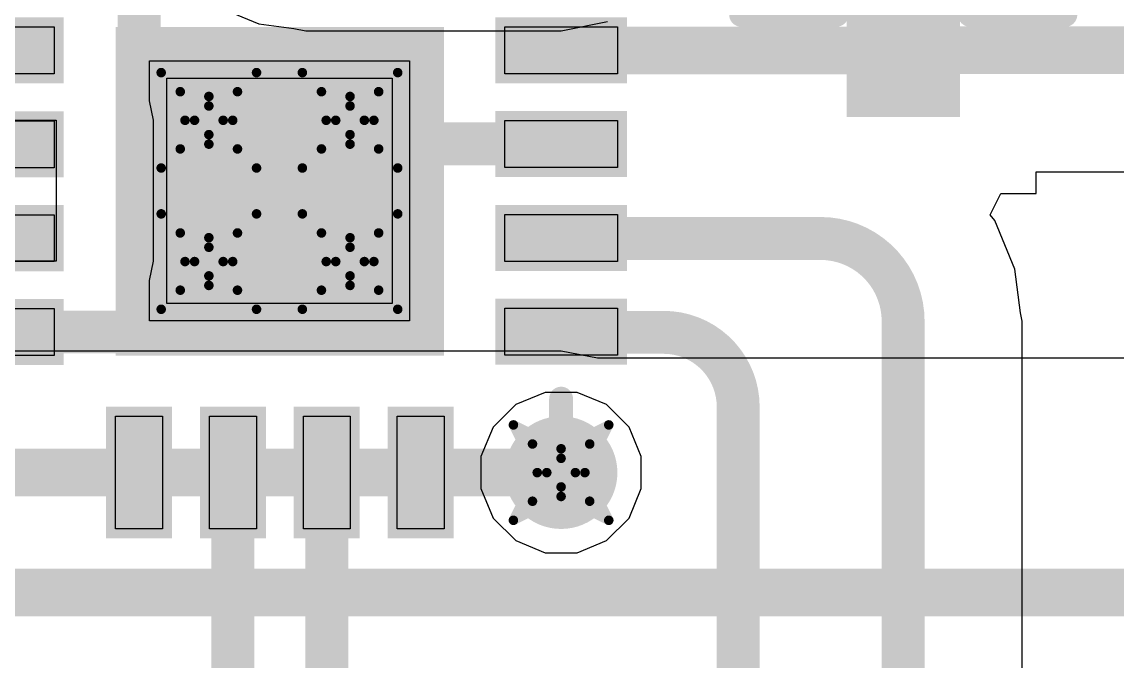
# Model space of a CAD drawing. Header units: inches. Extents: x -2 to 5376, y -4 to 5426.
# Drawn here: x 60.96 to 66.79, y 81.5 to 84.9 of the extents above; entities that cross this region are included whole.
import ezdxf

# ---------------------------------------------------------------- set-up
doc = ezdxf.new("R2010")
doc.units = ezdxf.units.IN
for name, color, linetype in [('Bottom Layer', 5, 'Continuous'), ('Drill Drawing', 1, 'Continuous'), ('Layer 1', 16, 'Continuous'), ('Layer 2', 76, 'Continuous'), ('Top Layer', 1, 'Continuous'), ('Top Overlay', 2, 'Continuous'), ('Top Paste', 8, 'Continuous'), ('Top Solder', 216, 'Continuous'), ('Via Holes', 16, 'Continuous')]:
    doc.layers.add(name, color=color, linetype=linetype)

# ---------------------------------------------------------------- blocks, each defined once
blk = doc.blocks.new('VQFN_16_3_3__25')
at = {"layer": 'Top Layer'}
for points in [[(-0.8729, 1.8), (-0.6229, 1.8), (-0.6229, 1.2), (-0.8729, 1.2)], [(-0.373, 1.8), (-0.123, 1.8), (-0.123, 1.2), (-0.373, 1.2)], [(0.1271, 1.8), (0.3771, 1.8), (0.3771, 1.2), (0.1271, 1.2)], [(0.627, 1.8), (0.877, 1.8), (0.877, 1.2), (0.627, 1.2)], [(-1.8, 0.6234), (-1.8, 0.8734), (-1.2, 0.8734), (-1.2, 0.6234)], [(1.8, 0.8734), (1.8, 0.6234), (1.2, 0.6234), (1.2, 0.8734)], [(-0.7501, 0.7499), (0.7499, 0.7499), (0.7499, -0.7501), (-0.7501, -0.7501)], [(-1.8, 0.1235), (-1.8, 0.3735), (-1.2, 0.3735), (-1.2, 0.1235)], [(1.8, 0.3751), (1.8, 0.1251), (1.2, 0.1251), (1.2, 0.3751)], [(-1.8, -0.3766), (-1.8, -0.1266), (-1.2, -0.1266), (-1.2, -0.3766)], [(1.8, -0.1251), (1.8, -0.3751), (1.2, -0.3751), (1.2, -0.1251)], [(-1.8, -0.8765), (-1.8, -0.6265), (-1.2, -0.6265), (-1.2, -0.8765)], [(1.8, -0.6249), (1.8, -0.8749), (1.2, -0.8749), (1.2, -0.6249)], [(-0.6229, -1.8), (-0.8729, -1.8), (-0.8729, -1.2), (-0.6229, -1.2)], [(-0.123, -1.8), (-0.373, -1.8), (-0.373, -1.2), (-0.123, -1.2)], [(0.3771, -1.8), (0.1271, -1.8), (0.1271, -1.2), (0.3771, -1.2)], [(0.877, -1.8), (0.627, -1.8), (0.627, -1.2), (0.877, -1.2)]]:
    blk.add_hatch(color=1, dxfattribs=at).paths.add_polyline_path(points)
at = {"layer": 'Top Solder'}
for points in [[(-0.9237, 1.8508), (-0.5721, 1.8508), (-0.5721, 1.1492), (-0.9237, 1.1492)], [(-0.4238, 1.8508), (-0.0722, 1.8508), (-0.0722, 1.1492), (-0.4238, 1.1492)], [(0.0763, 1.8508), (0.4279, 1.8508), (0.4279, 1.1492), (0.0763, 1.1492)], [(0.5762, 1.8508), (0.9278, 1.8508), (0.9278, 1.1492), (0.5762, 1.1492)], [(-1.8508, 0.5726), (-1.8508, 0.9242), (-1.1492, 0.9242), (-1.1492, 0.5726)], [(1.8508, 0.9242), (1.8508, 0.5726), (1.1492, 0.5726), (1.1492, 0.9242)], [(-0.8009, 0.8007), (0.8007, 0.8007), (0.8007, -0.8009), (-0.8009, -0.8009)], [(-1.8508, 0.0727), (-1.8508, 0.4243), (-1.1492, 0.4243), (-1.1492, 0.0727)], [(1.8508, 0.4259), (1.8508, 0.0743), (1.1492, 0.0743), (1.1492, 0.4259)], [(-1.8508, -0.4274), (-1.8508, -0.0758), (-1.1492, -0.0758), (-1.1492, -0.4274)], [(1.8508, -0.0743), (1.8508, -0.4259), (1.1492, -0.4259), (1.1492, -0.0743)], [(-1.8508, -0.9273), (-1.8508, -0.5757), (-1.1492, -0.5757), (-1.1492, -0.9273)], [(1.8508, -0.5741), (1.8508, -0.9257), (1.1492, -0.9257), (1.1492, -0.5741)], [(-0.5721, -1.8508), (-0.9237, -1.8508), (-0.9237, -1.1492), (-0.5721, -1.1492)], [(-0.0722, -1.8508), (-0.4238, -1.8508), (-0.4238, -1.1492), (-0.0722, -1.1492)], [(0.4279, -1.8508), (0.0763, -1.8508), (0.0763, -1.1492), (0.4279, -1.1492)], [(0.9278, -1.8508), (0.5762, -1.8508), (0.5762, -1.1492), (0.9278, -1.1492)]]:
    blk.add_hatch(color=216, dxfattribs=at).paths.add_polyline_path(points)
at = {"layer": 'Top Overlay'}
for points in [[(-1.4999, 1.1046, 0.127, 0.127, 0), (-1.4999, 1.4999, 0.127, 0.127, 0)], [(-1.4999, 1.4999, 0.127, 0.127, 0), (-1.1041, 1.4999, 0.127, 0.127, 0)], [(1.1082, 1.4999, 0.127, 0.127, 0), (1.5001, 1.4999, 0.127, 0.127, 0)], [(1.5001, 1.1046, 0.127, 0.127, 0), (1.5001, 1.4999, 0.127, 0.127, 0)], [(-2.0334, 0.85, 0.127, 0.127, 0), (-1.9318, 0.7484, 0.127, 0.127, 0)], [(-2.0334, 0.6468, 0.127, 0.127, 0), (-2.0334, 0.85, 0.127, 0.127, 0)], [(-2.0334, 0.6468, 0.127, 0.127, 0), (-1.9318, 0.7484, 0.127, 0.127, 0)], [(-1.4999, -1.5001, 0.127, 0.127, 0), (-1.4999, -1.1076, 0.127, 0.127, 0)], [(1.5001, -1.5001, 0.127, 0.127, 0), (1.5001, -1.1061, 0.127, 0.127, 0)], [(-1.4999, -1.5001, 0.127, 0.127, 0), (-1.1041, -1.5001, 0.127, 0.127, 0)], [(1.1082, -1.5001, 0.127, 0.127, 0), (1.5001, -1.5001, 0.127, 0.127, 0)]]:
    blk.add_lwpolyline(points, format="xyseb", dxfattribs=at)
for points in [[(-1.5316, 1.4999, 0.0635, 0.0635, 1), (-1.4681, 1.4999, 0.0635, 0.0635, 1)], [(-1.5316, 1.4999, 0.0635, 0.0635, 1), (-1.4681, 1.4999, 0.0635, 0.0635, 1)], [(-1.1358, 1.4999, 0.0635, 0.0635, 1), (-1.0723, 1.4999, 0.0635, 0.0635, 1)], [(1.0765, 1.4999, 0.0635, 0.0635, 1), (1.14, 1.4999, 0.0635, 0.0635, 1)], [(1.4684, 1.4999, 0.0635, 0.0635, 1), (1.5319, 1.4999, 0.0635, 0.0635, 1)], [(1.4684, 1.4999, 0.0635, 0.0635, 1), (1.5319, 1.4999, 0.0635, 0.0635, 1)], [(-1.5316, 1.1046, 0.0635, 0.0635, 1), (-1.4681, 1.1046, 0.0635, 0.0635, 1)], [(1.4684, 1.1046, 0.0635, 0.0635, 1), (1.5319, 1.1046, 0.0635, 0.0635, 1)], [(-2.0651, 0.85, 0.0635, 0.0635, 1), (-2.0016, 0.85, 0.0635, 0.0635, 1)], [(-2.0651, 0.85, 0.0635, 0.0635, 1), (-2.0016, 0.85, 0.0635, 0.0635, 1)], [(-1.9635, 0.7484, 0.0635, 0.0635, 1), (-1.9, 0.7484, 0.0635, 0.0635, 1)], [(-1.9635, 0.7484, 0.0635, 0.0635, 1), (-1.9, 0.7484, 0.0635, 0.0635, 1)], [(-2.0651, 0.6468, 0.0635, 0.0635, 1), (-2.0016, 0.6468, 0.0635, 0.0635, 1)], [(-2.0651, 0.6468, 0.0635, 0.0635, 1), (-2.0016, 0.6468, 0.0635, 0.0635, 1)], [(-1.5316, -1.1076, 0.0635, 0.0635, 1), (-1.4681, -1.1076, 0.0635, 0.0635, 1)], [(1.4684, -1.1061, 0.0635, 0.0635, 1), (1.5319, -1.1061, 0.0635, 0.0635, 1)], [(-1.5316, -1.5001, 0.0635, 0.0635, 1), (-1.4681, -1.5001, 0.0635, 0.0635, 1)], [(-1.5316, -1.5001, 0.0635, 0.0635, 1), (-1.4681, -1.5001, 0.0635, 0.0635, 1)], [(-1.1358, -1.5001, 0.0635, 0.0635, 1), (-1.0723, -1.5001, 0.0635, 0.0635, 1)], [(1.0765, -1.5001, 0.0635, 0.0635, 1), (1.14, -1.5001, 0.0635, 0.0635, 1)], [(1.4684, -1.5001, 0.0635, 0.0635, 1), (1.5319, -1.5001, 0.0635, 0.0635, 1)], [(1.4684, -1.5001, 0.0635, 0.0635, 1), (1.5319, -1.5001, 0.0635, 0.0635, 1)]]:
    blk.add_lwpolyline(points, format="xyseb", close=True, dxfattribs=at)
at = {"layer": 'Top Paste'}
for p, q in [((-0.8729, 1.8), (-0.8729, 1.8)), ((-0.8729, 1.8), (-0.6229, 1.8)), ((-0.8729, 1.2), (-0.8729, 1.8)), ((-0.6229, 1.8), (-0.6229, 1.2)), ((-0.3729, 1.8), (-0.3729, 1.8)), ((-0.3729, 1.8), (-0.1229, 1.8)), ((-0.3729, 1.2), (-0.3729, 1.8)), ((-0.1229, 1.8), (-0.1229, 1.2)), ((0.1271, 1.8), (0.1271, 1.8)), ((0.1271, 1.8), (0.3771, 1.8)), ((0.1271, 1.2), (0.1271, 1.8)), ((0.3771, 1.8), (0.3771, 1.2)), ((0.6271, 1.8), (0.6271, 1.8)), ((0.6271, 1.8), (0.8771, 1.8)), ((0.6271, 1.2), (0.6271, 1.8)), ((0.8771, 1.8), (0.8771, 1.2)), ((-0.6229, 1.2), (-0.8729, 1.2)), ((-0.1229, 1.2), (-0.3729, 1.2)), ((0.3771, 1.2), (0.1271, 1.2)), ((0.8771, 1.2), (0.6271, 1.2)), ((-1.7999, 0.6235), (-1.7999, 0.8735)), ((-1.7999, 0.8735), (-1.1999, 0.8735)), ((-1.1999, 0.8735), (-1.1999, 0.6235)), ((1.2, 0.6235), (1.2, 0.8735)), ((1.2, 0.8735), (1.8, 0.8735)), ((1.8, 0.8735), (1.8, 0.8735)), ((1.8, 0.8735), (1.8, 0.6235)), ((-1.7999, 0.6235), (-1.7999, 0.6235)), ((-1.1999, 0.6235), (-1.7999, 0.6235)), ((-0.6, 0.6), (-0.6, 0.6)), ((-0.6, 0.6), (0.6, 0.6)), ((-0.6, -0.6), (-0.6, 0.6)), ((0.6, 0.6), (0.6, -0.6)), ((1.8, 0.6235), (1.2, 0.6235)), ((-1.8, 0.1235), (-1.8, 0.3735)), ((-1.8, 0.3735), (-1.2, 0.3735)), ((-1.2, 0.3735), (-1.2, 0.1235)), ((1.2, 0.125), (1.2, 0.375)), ((1.2, 0.375), (1.8, 0.375)), ((1.8, 0.375), (1.8, 0.375)), ((1.8, 0.375), (1.8, 0.125)), ((-1.8, 0.1235), (-1.8, 0.1235)), ((-1.2, 0.1235), (-1.8, 0.1235)), ((1.8, 0.125), (1.2, 0.125)), ((-1.7999, -0.3765), (-1.7999, -0.1265)), ((-1.7999, -0.1265), (-1.1999, -0.1265)), ((-1.1999, -0.1265), (-1.1999, -0.3765)), ((1.2, -0.375), (1.2, -0.125)), ((1.2, -0.125), (1.8, -0.125)), ((1.8, -0.125), (1.8, -0.125)), ((1.8, -0.125), (1.8, -0.375)), ((-1.7999, -0.3765), (-1.7999, -0.3765)), ((-1.1999, -0.3765), (-1.7999, -0.3765)), ((1.8, -0.375), (1.2, -0.375)), ((-1.7999, -0.8765), (-1.7999, -0.6265)), ((-1.7999, -0.6265), (-1.1999, -0.6265)), ((-1.1999, -0.6265), (-1.1999, -0.8765)), ((0.6, -0.6), (-0.6, -0.6)), ((1.2, -0.875), (1.2, -0.625)), ((1.2, -0.625), (1.8, -0.625)), ((1.8, -0.625), (1.8, -0.625)), ((1.8, -0.625), (1.8, -0.875)), ((1.8, -0.875), (1.2, -0.875)), ((-1.7999, -0.8765), (-1.7999, -0.8765)), ((-1.1999, -0.8765), (-1.7999, -0.8765)), ((-0.8729, -1.8), (-0.8729, -1.2)), ((-0.8729, -1.2), (-0.6229, -1.2)), ((-0.6229, -1.2), (-0.6229, -1.8)), ((-0.3729, -1.8), (-0.3729, -1.2)), ((-0.3729, -1.2), (-0.1229, -1.2)), ((-0.1229, -1.2), (-0.1229, -1.8)), ((0.1271, -1.8), (0.1271, -1.2)), ((0.1271, -1.2), (0.3771, -1.2)), ((0.3771, -1.2), (0.3771, -1.8)), ((0.6271, -1.8), (0.6271, -1.2)), ((0.6271, -1.2), (0.8771, -1.2)), ((0.8771, -1.2), (0.8771, -1.8)), ((-0.6229, -1.8), (-0.8729, -1.8)), ((-0.6229, -1.8), (-0.6229, -1.8)), ((-0.1229, -1.8), (-0.3729, -1.8)), ((-0.1229, -1.8), (-0.1229, -1.8)), ((0.3771, -1.8), (0.1271, -1.8)), ((0.3771, -1.8), (0.3771, -1.8)), ((0.8771, -1.8), (0.6271, -1.8)), ((0.8771, -1.8), (0.8771, -1.8))]:
    blk.add_line(p, q, dxfattribs=at)
blk = doc.blocks.new('SOT_523_89')
at = {"layer": 'Top Layer'}
for points in [[(-0.2, 0.9), (0.2, 0.9), (0.2, 0.39), (-0.2, 0.39)], [(-0.7, -0.39), (-0.3, -0.39), (-0.3, -0.9), (-0.7, -0.9)], [(0.3, -0.39), (0.7, -0.39), (0.7, -0.9), (0.3, -0.9)]]:
    blk.add_hatch(color=1, dxfattribs=at).paths.add_polyline_path(points)
at = {"layer": 'Top Paste'}
for points in [[(-0.2, 0.9), (0.2, 0.9), (0.2, 0.39), (-0.2, 0.39)], [(-0.7, -0.39), (-0.3, -0.39), (-0.3, -0.9), (-0.7, -0.9)], [(0.3, -0.39), (0.7, -0.39), (0.7, -0.9), (0.3, -0.9)]]:
    blk.add_hatch(color=8, dxfattribs=at).paths.add_polyline_path(points)
at = {"layer": 'Top Solder'}
for points in [[(-0.3016, 1.0016), (0.3016, 1.0016), (0.3016, 0.2884), (-0.3016, 0.2884)], [(-0.8016, -0.2884), (-0.1984, -0.2884), (-0.1984, -1.0016), (-0.8016, -1.0016)], [(0.1984, -0.2884), (0.8016, -0.2884), (0.8016, -1.0016), (0.1984, -1.0016)]]:
    blk.add_hatch(color=216, dxfattribs=at).paths.add_polyline_path(points)
at = {"layer": 'Top Overlay'}
for points in [[(-0.3556, 0.4572, 0.127, 0.127, 0), (-0.8636, 0.4572, 0.127, 0.127, 0)], [(-0.8636, 0.4572, 0.127, 0.127, 0), (-0.8636, -0.2286, 0.127, 0.127, 0)], [(0.8636, 0.4572, 0.127, 0.127, 0), (0.3556, 0.4572, 0.127, 0.127, 0)], [(0.8636, 0.4572, 0.127, 0.127, 0), (0.8636, -0.2286, 0.127, 0.127, 0)], [(0.1016, -0.4318, 0.127, 0.127, 0), (-0.1016, -0.4318, 0.127, 0.127, 0)], [(-0.9652, -0.508, 0.127, 0.127, 0), (-0.9652, -0.762, 0.127, 0.127, 0)], [(-0.8382, -0.635, 0.127, 0.127, 0), (-0.9652, -0.508, 0.127, 0.127, 0)], [(-0.8382, -0.635, 0.127, 0.127, 0), (-0.9652, -0.762, 0.127, 0.127, 0)]]:
    blk.add_lwpolyline(points, format="xyseb", dxfattribs=at)
for points in [[(-0.8953, 0.4572, 0.0635, 0.0635, 1), (-0.8318, 0.4572, 0.0635, 0.0635, 1)], [(-0.8953, 0.4572, 0.0635, 0.0635, 1), (-0.8318, 0.4572, 0.0635, 0.0635, 1)], [(-0.3873, 0.4572, 0.0635, 0.0635, 1), (-0.3238, 0.4572, 0.0635, 0.0635, 1)], [(0.3238, 0.4572, 0.0635, 0.0635, 1), (0.3873, 0.4572, 0.0635, 0.0635, 1)], [(0.8318, 0.4572, 0.0635, 0.0635, 1), (0.8953, 0.4572, 0.0635, 0.0635, 1)], [(0.8318, 0.4572, 0.0635, 0.0635, 1), (0.8953, 0.4572, 0.0635, 0.0635, 1)], [(-0.8953, -0.2286, 0.0635, 0.0635, 1), (-0.8318, -0.2286, 0.0635, 0.0635, 1)], [(0.8318, -0.2286, 0.0635, 0.0635, 1), (0.8953, -0.2286, 0.0635, 0.0635, 1)], [(-0.1333, -0.4318, 0.0635, 0.0635, 1), (-0.0698, -0.4318, 0.0635, 0.0635, 1)], [(0.0698, -0.4318, 0.0635, 0.0635, 1), (0.1333, -0.4318, 0.0635, 0.0635, 1)], [(-0.997, -0.508, 0.0635, 0.0635, 1), (-0.9334, -0.508, 0.0635, 0.0635, 1)], [(-0.997, -0.508, 0.0635, 0.0635, 1), (-0.9334, -0.508, 0.0635, 0.0635, 1)], [(-0.87, -0.635, 0.0635, 0.0635, 1), (-0.8065, -0.635, 0.0635, 0.0635, 1)], [(-0.87, -0.635, 0.0635, 0.0635, 1), (-0.8065, -0.635, 0.0635, 0.0635, 1)], [(-0.997, -0.762, 0.0635, 0.0635, 1), (-0.9334, -0.762, 0.0635, 0.0635, 1)], [(-0.997, -0.762, 0.0635, 0.0635, 1), (-0.9334, -0.762, 0.0635, 0.0635, 1)]]:
    blk.add_lwpolyline(points, format="xyseb", close=True, dxfattribs=at)

msp = doc.modelspace()

# ---------------------------------------------------------------- hatches: boundary and pattern name
at = {"layer": 'Bottom Layer'}
h = msp.add_hatch(color=5, dxfattribs=at)
edge = h.paths.add_edge_path()
edge.add_arc((61.9537, 84.3761), 0.3, 0, 360)
h = msp.add_hatch(color=5, dxfattribs=at)
edge = h.paths.add_edge_path()
edge.add_arc((62.7058, 84.3761), 0.3, 0, 360)
h = msp.add_hatch(color=5, dxfattribs=at)
edge = h.paths.add_edge_path()
edge.add_arc((61.9537, 83.6239), 0.3, 0, 360)
h = msp.add_hatch(color=5, dxfattribs=at)
edge = h.paths.add_edge_path()
edge.add_arc((62.7058, 83.6239), 0.3, 0, 360)
h = msp.add_hatch(color=5, dxfattribs=at)
edge = h.paths.add_edge_path()
edge.add_arc((63.83, 82.5001), 0.3, 0, 360)
at = {"layer": 'Layer 1'}
h = msp.add_hatch(color=16, dxfattribs=at)
edge = h.paths.add_edge_path()
edge.add_arc((61.9537, 84.3761), 0.3, 0, 360)
h = msp.add_hatch(color=16, dxfattribs=at)
edge = h.paths.add_edge_path()
edge.add_arc((62.7058, 84.3761), 0.3, 0, 360)
h = msp.add_hatch(color=16, dxfattribs=at)
edge = h.paths.add_edge_path()
edge.add_arc((61.9537, 83.6239), 0.3, 0, 360)
h = msp.add_hatch(color=16, dxfattribs=at)
edge = h.paths.add_edge_path()
edge.add_arc((62.7058, 83.6239), 0.3, 0, 360)
h = msp.add_hatch(color=16, dxfattribs=at)
edge = h.paths.add_edge_path()
edge.add_arc((63.83, 82.5001), 0.3, 0, 360)
at = {"layer": 'Layer 2'}
h = msp.add_hatch(color=76, dxfattribs=at)
edge = h.paths.add_edge_path()
edge.add_arc((61.9537, 84.3761), 0.3, 0, 360)
h = msp.add_hatch(color=76, dxfattribs=at)
edge = h.paths.add_edge_path()
edge.add_arc((62.7058, 84.3761), 0.3, 0, 360)
h = msp.add_hatch(color=76, dxfattribs=at)
edge = h.paths.add_edge_path()
edge.add_arc((61.9537, 83.6239), 0.3, 0, 360)
h = msp.add_hatch(color=76, dxfattribs=at)
edge = h.paths.add_edge_path()
edge.add_arc((62.7058, 83.6239), 0.3, 0, 360)
h = msp.add_hatch(color=76, dxfattribs=at)
edge = h.paths.add_edge_path()
edge.add_arc((63.83, 82.5001), 0.3, 0, 360)
at = {"layer": 'Top Layer'}
msp.add_hatch(color=1, dxfattribs=at).paths.add_polyline_path([(61.457, 83.1237), (63.2068, 83.1237), (63.2068, 84.8735), (61.457, 84.8735)])
h = msp.add_hatch(color=1, dxfattribs=at)
edge = h.paths.add_edge_path()
edge.add_arc((61.9537, 84.3761), 0.3, 0, 360)
h = msp.add_hatch(color=1, dxfattribs=at)
edge = h.paths.add_edge_path()
edge.add_arc((62.7058, 84.3761), 0.3, 0, 360)
h = msp.add_hatch(color=1, dxfattribs=at)
edge = h.paths.add_edge_path()
edge.add_arc((61.9537, 83.6239), 0.3, 0, 360)
h = msp.add_hatch(color=1, dxfattribs=at)
edge = h.paths.add_edge_path()
edge.add_arc((62.7058, 83.6239), 0.3, 0, 360)
h = msp.add_hatch(color=1, dxfattribs=at)
edge = h.paths.add_edge_path()
edge.add_arc((63.83, 82.5001), 0.3, 0, 360)
at = {"layer": 'Via Holes'}
h = msp.add_hatch(color=7, dxfattribs=at)
edge = h.paths.add_edge_path()
edge.add_arc((61.9537, 84.3761), 0.15, 0, 360)
h = msp.add_hatch(color=7, dxfattribs=at)
edge = h.paths.add_edge_path()
edge.add_arc((62.7058, 84.3761), 0.15, 0, 360)
h = msp.add_hatch(color=7, dxfattribs=at)
edge = h.paths.add_edge_path()
edge.add_arc((61.9537, 83.6239), 0.15, 0, 360)
h = msp.add_hatch(color=7, dxfattribs=at)
edge = h.paths.add_edge_path()
edge.add_arc((62.7058, 83.6239), 0.15, 0, 360)
h = msp.add_hatch(color=7, dxfattribs=at)
edge = h.paths.add_edge_path()
edge.add_arc((63.83, 82.5001), 0.15, 0, 360)

# ---------------------------------------------------------------- linework, layer by layer
at = {"layer": 'Bottom Layer'}
for p, q in [((61.9868, 84.9861), (62.2196, 84.8897)), ((62.2196, 84.8897), (62.4072, 84.865)), ((63.83, 84.8526), (64.0778, 84.9019)), ((62.4072, 84.865), (62.4694, 84.8526)), ((62.4694, 84.8526), (63.83, 84.8526)), ((63.83, 83.1475), (53.2944, 83.1475)), ((64.0245, 83.1088), (63.83, 83.1475)), ((64.568, 83.1088), (64.0245, 83.1088)), ((69.3576, 83.1088), (64.568, 83.1088))]:
    msp.add_line(p, q, dxfattribs=at)
for points in [[(53.2944, 82.5, 0.254, 0.254, 0), (63.83, 82.5, 0.254, 0.254, 0)], [(57.1039, 81.861, 0.254, 0.254, 0), (69.5249, 81.861, 0.254, 0.254, 0)]]:
    msp.add_lwpolyline(points, format="xyseb", dxfattribs=at)
msp.add_lwpolyline([(63.7665, 82.5, 0.127, 0.127, 1), (63.8935, 82.5, 0.127, 0.127, 1)], format="xyseb", close=True, dxfattribs=at)
at = {"layer": 'Drill Drawing'}
for points in [[(61.6997, 84.6301, 0.0508, 0.0508, 0), (61.9537, 84.5031, 0.0508, 0.0508, 0)], [(61.6997, 84.6301, 0.0508, 0.0508, 0), (61.8267, 84.3761, 0.0508, 0.0508, 0)], [(61.9537, 84.5031, 0.0508, 0.0508, 0), (62.2077, 84.6301, 0.0508, 0.0508, 0)], [(62.0807, 84.3761, 0.0508, 0.0508, 0), (62.2077, 84.6301, 0.0508, 0.0508, 0)], [(62.4518, 84.6301, 0.0508, 0.0508, 0), (62.7058, 84.5031, 0.0508, 0.0508, 0)], [(62.4518, 84.6301, 0.0508, 0.0508, 0), (62.5788, 84.3761, 0.0508, 0.0508, 0)], [(62.7058, 84.5031, 0.0508, 0.0508, 0), (62.9598, 84.6301, 0.0508, 0.0508, 0)], [(62.8328, 84.3761, 0.0508, 0.0508, 0), (62.9598, 84.6301, 0.0508, 0.0508, 0)], [(61.8013, 84.5285, 0.0508, 0.0508, 0), (61.9537, 84.4523, 0.0508, 0.0508, 0)], [(61.8013, 84.5285, 0.0508, 0.0508, 0), (61.8775, 84.3761, 0.0508, 0.0508, 0)], [(61.9537, 84.4523, 0.0508, 0.0508, 0), (62.1061, 84.5285, 0.0508, 0.0508, 0)], [(62.0299, 84.3761, 0.0508, 0.0508, 0), (62.1061, 84.5285, 0.0508, 0.0508, 0)], [(62.5534, 84.5285, 0.0508, 0.0508, 0), (62.7058, 84.4523, 0.0508, 0.0508, 0)], [(62.5534, 84.5285, 0.0508, 0.0508, 0), (62.6296, 84.3761, 0.0508, 0.0508, 0)], [(62.7058, 84.4523, 0.0508, 0.0508, 0), (62.8582, 84.5285, 0.0508, 0.0508, 0)], [(62.782, 84.3761, 0.0508, 0.0508, 0), (62.8582, 84.5285, 0.0508, 0.0508, 0)], [(61.6997, 84.1221, 0.0508, 0.0508, 0), (61.8267, 84.3761, 0.0508, 0.0508, 0)], [(61.8013, 84.2237, 0.0508, 0.0508, 0), (61.8775, 84.3761, 0.0508, 0.0508, 0)], [(62.0299, 84.3761, 0.0508, 0.0508, 0), (62.1061, 84.2237, 0.0508, 0.0508, 0)], [(62.0807, 84.3761, 0.0508, 0.0508, 0), (62.2077, 84.1221, 0.0508, 0.0508, 0)], [(62.4518, 84.1221, 0.0508, 0.0508, 0), (62.5788, 84.3761, 0.0508, 0.0508, 0)], [(62.5534, 84.2237, 0.0508, 0.0508, 0), (62.6296, 84.3761, 0.0508, 0.0508, 0)], [(62.782, 84.3761, 0.0508, 0.0508, 0), (62.8582, 84.2237, 0.0508, 0.0508, 0)], [(62.8328, 84.3761, 0.0508, 0.0508, 0), (62.9598, 84.1221, 0.0508, 0.0508, 0)], [(61.8013, 84.2237, 0.0508, 0.0508, 0), (61.9537, 84.2999, 0.0508, 0.0508, 0)], [(61.9537, 84.2999, 0.0508, 0.0508, 0), (62.1061, 84.2237, 0.0508, 0.0508, 0)], [(62.5534, 84.2237, 0.0508, 0.0508, 0), (62.7058, 84.2999, 0.0508, 0.0508, 0)], [(62.7058, 84.2999, 0.0508, 0.0508, 0), (62.8582, 84.2237, 0.0508, 0.0508, 0)], [(61.6997, 84.1221, 0.0508, 0.0508, 0), (61.9537, 84.2491, 0.0508, 0.0508, 0)], [(61.9537, 84.2491, 0.0508, 0.0508, 0), (62.2077, 84.1221, 0.0508, 0.0508, 0)], [(62.4518, 84.1221, 0.0508, 0.0508, 0), (62.7058, 84.2491, 0.0508, 0.0508, 0)], [(62.7058, 84.2491, 0.0508, 0.0508, 0), (62.9598, 84.1221, 0.0508, 0.0508, 0)], [(61.6997, 83.8779, 0.0508, 0.0508, 0), (61.9537, 83.7509, 0.0508, 0.0508, 0)], [(61.6997, 83.8779, 0.0508, 0.0508, 0), (61.8267, 83.6239, 0.0508, 0.0508, 0)], [(61.9537, 83.7509, 0.0508, 0.0508, 0), (62.2077, 83.8779, 0.0508, 0.0508, 0)], [(62.0807, 83.6239, 0.0508, 0.0508, 0), (62.2077, 83.8779, 0.0508, 0.0508, 0)], [(62.4518, 83.8779, 0.0508, 0.0508, 0), (62.7058, 83.7509, 0.0508, 0.0508, 0)], [(62.4518, 83.8779, 0.0508, 0.0508, 0), (62.5788, 83.6239, 0.0508, 0.0508, 0)], [(62.7058, 83.7509, 0.0508, 0.0508, 0), (62.9598, 83.8779, 0.0508, 0.0508, 0)], [(62.8328, 83.6239, 0.0508, 0.0508, 0), (62.9598, 83.8779, 0.0508, 0.0508, 0)], [(61.8013, 83.7763, 0.0508, 0.0508, 0), (61.9537, 83.7001, 0.0508, 0.0508, 0)], [(61.8013, 83.7763, 0.0508, 0.0508, 0), (61.8775, 83.6239, 0.0508, 0.0508, 0)], [(61.9537, 83.7001, 0.0508, 0.0508, 0), (62.1061, 83.7763, 0.0508, 0.0508, 0)], [(62.0299, 83.6239, 0.0508, 0.0508, 0), (62.1061, 83.7763, 0.0508, 0.0508, 0)], [(62.5534, 83.7763, 0.0508, 0.0508, 0), (62.7058, 83.7001, 0.0508, 0.0508, 0)], [(62.5534, 83.7763, 0.0508, 0.0508, 0), (62.6296, 83.6239, 0.0508, 0.0508, 0)], [(62.7058, 83.7001, 0.0508, 0.0508, 0), (62.8582, 83.7763, 0.0508, 0.0508, 0)], [(62.782, 83.6239, 0.0508, 0.0508, 0), (62.8582, 83.7763, 0.0508, 0.0508, 0)], [(61.6997, 83.3699, 0.0508, 0.0508, 0), (61.8267, 83.6239, 0.0508, 0.0508, 0)], [(61.8013, 83.4715, 0.0508, 0.0508, 0), (61.8775, 83.6239, 0.0508, 0.0508, 0)], [(62.0299, 83.6239, 0.0508, 0.0508, 0), (62.1061, 83.4715, 0.0508, 0.0508, 0)], [(62.0807, 83.6239, 0.0508, 0.0508, 0), (62.2077, 83.3699, 0.0508, 0.0508, 0)], [(62.4518, 83.3699, 0.0508, 0.0508, 0), (62.5788, 83.6239, 0.0508, 0.0508, 0)], [(62.5534, 83.4715, 0.0508, 0.0508, 0), (62.6296, 83.6239, 0.0508, 0.0508, 0)], [(62.782, 83.6239, 0.0508, 0.0508, 0), (62.8582, 83.4715, 0.0508, 0.0508, 0)], [(62.8328, 83.6239, 0.0508, 0.0508, 0), (62.9598, 83.3699, 0.0508, 0.0508, 0)], [(61.8013, 83.4715, 0.0508, 0.0508, 0), (61.9537, 83.5477, 0.0508, 0.0508, 0)], [(61.9537, 83.5477, 0.0508, 0.0508, 0), (62.1061, 83.4715, 0.0508, 0.0508, 0)], [(62.5534, 83.4715, 0.0508, 0.0508, 0), (62.7058, 83.5477, 0.0508, 0.0508, 0)], [(62.7058, 83.5477, 0.0508, 0.0508, 0), (62.8582, 83.4715, 0.0508, 0.0508, 0)], [(61.6997, 83.3699, 0.0508, 0.0508, 0), (61.9537, 83.4969, 0.0508, 0.0508, 0)], [(61.9537, 83.4969, 0.0508, 0.0508, 0), (62.2077, 83.3699, 0.0508, 0.0508, 0)], [(62.4518, 83.3699, 0.0508, 0.0508, 0), (62.7058, 83.4969, 0.0508, 0.0508, 0)], [(62.7058, 83.4969, 0.0508, 0.0508, 0), (62.9598, 83.3699, 0.0508, 0.0508, 0)], [(63.576, 82.7541, 0.0508, 0.0508, 0), (63.83, 82.6271, 0.0508, 0.0508, 0)], [(63.576, 82.7541, 0.0508, 0.0508, 0), (63.703, 82.5001, 0.0508, 0.0508, 0)], [(63.83, 82.6271, 0.0508, 0.0508, 0), (64.084, 82.7541, 0.0508, 0.0508, 0)], [(63.957, 82.5001, 0.0508, 0.0508, 0), (64.084, 82.7541, 0.0508, 0.0508, 0)], [(63.6776, 82.6525, 0.0508, 0.0508, 0), (63.83, 82.5763, 0.0508, 0.0508, 0)], [(63.6776, 82.6525, 0.0508, 0.0508, 0), (63.7538, 82.5001, 0.0508, 0.0508, 0)], [(63.83, 82.5763, 0.0508, 0.0508, 0), (63.9824, 82.6525, 0.0508, 0.0508, 0)], [(63.9062, 82.5001, 0.0508, 0.0508, 0), (63.9824, 82.6525, 0.0508, 0.0508, 0)], [(63.576, 82.2461, 0.0508, 0.0508, 0), (63.703, 82.5001, 0.0508, 0.0508, 0)], [(63.6776, 82.3477, 0.0508, 0.0508, 0), (63.7538, 82.5001, 0.0508, 0.0508, 0)], [(63.9062, 82.5001, 0.0508, 0.0508, 0), (63.9824, 82.3477, 0.0508, 0.0508, 0)], [(63.957, 82.5001, 0.0508, 0.0508, 0), (64.084, 82.2461, 0.0508, 0.0508, 0)], [(63.6776, 82.3477, 0.0508, 0.0508, 0), (63.83, 82.4239, 0.0508, 0.0508, 0)], [(63.83, 82.4239, 0.0508, 0.0508, 0), (63.9824, 82.3477, 0.0508, 0.0508, 0)], [(63.576, 82.2461, 0.0508, 0.0508, 0), (63.83, 82.3731, 0.0508, 0.0508, 0)], [(63.83, 82.3731, 0.0508, 0.0508, 0), (64.084, 82.2461, 0.0508, 0.0508, 0)]]:
    msp.add_lwpolyline(points, format="xyseb", dxfattribs=at)
for points in [[(61.687, 84.6301, 0.0254, 0.0254, 1), (61.7124, 84.6301, 0.0254, 0.0254, 1)], [(61.687, 84.6301, 0.0254, 0.0254, 1), (61.7124, 84.6301, 0.0254, 0.0254, 1)], [(62.195, 84.6301, 0.0254, 0.0254, 1), (62.2204, 84.6301, 0.0254, 0.0254, 1)], [(62.195, 84.6301, 0.0254, 0.0254, 1), (62.2204, 84.6301, 0.0254, 0.0254, 1)], [(62.4391, 84.6301, 0.0254, 0.0254, 1), (62.4645, 84.6301, 0.0254, 0.0254, 1)], [(62.4391, 84.6301, 0.0254, 0.0254, 1), (62.4645, 84.6301, 0.0254, 0.0254, 1)], [(62.9471, 84.6301, 0.0254, 0.0254, 1), (62.9725, 84.6301, 0.0254, 0.0254, 1)], [(62.9471, 84.6301, 0.0254, 0.0254, 1), (62.9725, 84.6301, 0.0254, 0.0254, 1)], [(61.7886, 84.5285, 0.0254, 0.0254, 1), (61.814, 84.5285, 0.0254, 0.0254, 1)], [(61.7886, 84.5285, 0.0254, 0.0254, 1), (61.814, 84.5285, 0.0254, 0.0254, 1)], [(62.0934, 84.5285, 0.0254, 0.0254, 1), (62.1188, 84.5285, 0.0254, 0.0254, 1)], [(62.0934, 84.5285, 0.0254, 0.0254, 1), (62.1188, 84.5285, 0.0254, 0.0254, 1)], [(62.5407, 84.5285, 0.0254, 0.0254, 1), (62.5661, 84.5285, 0.0254, 0.0254, 1)], [(62.5407, 84.5285, 0.0254, 0.0254, 1), (62.5661, 84.5285, 0.0254, 0.0254, 1)], [(62.8455, 84.5285, 0.0254, 0.0254, 1), (62.8709, 84.5285, 0.0254, 0.0254, 1)], [(62.8455, 84.5285, 0.0254, 0.0254, 1), (62.8709, 84.5285, 0.0254, 0.0254, 1)], [(61.941, 84.5031, 0.0254, 0.0254, 1), (61.9664, 84.5031, 0.0254, 0.0254, 1)], [(61.941, 84.5031, 0.0254, 0.0254, 1), (61.9664, 84.5031, 0.0254, 0.0254, 1)], [(62.6931, 84.5031, 0.0254, 0.0254, 1), (62.7185, 84.5031, 0.0254, 0.0254, 1)], [(62.6931, 84.5031, 0.0254, 0.0254, 1), (62.7185, 84.5031, 0.0254, 0.0254, 1)], [(61.941, 84.4523, 0.0254, 0.0254, 1), (61.9664, 84.4523, 0.0254, 0.0254, 1)], [(61.941, 84.4523, 0.0254, 0.0254, 1), (61.9664, 84.4523, 0.0254, 0.0254, 1)], [(62.6931, 84.4523, 0.0254, 0.0254, 1), (62.7185, 84.4523, 0.0254, 0.0254, 1)], [(62.6931, 84.4523, 0.0254, 0.0254, 1), (62.7185, 84.4523, 0.0254, 0.0254, 1)], [(61.814, 84.3761, 0.0254, 0.0254, 1), (61.8394, 84.3761, 0.0254, 0.0254, 1)], [(61.814, 84.3761, 0.0254, 0.0254, 1), (61.8394, 84.3761, 0.0254, 0.0254, 1)], [(61.8648, 84.3761, 0.0254, 0.0254, 1), (61.8902, 84.3761, 0.0254, 0.0254, 1)], [(61.8648, 84.3761, 0.0254, 0.0254, 1), (61.8902, 84.3761, 0.0254, 0.0254, 1)], [(62.0172, 84.3761, 0.0254, 0.0254, 1), (62.0426, 84.3761, 0.0254, 0.0254, 1)], [(62.0172, 84.3761, 0.0254, 0.0254, 1), (62.0426, 84.3761, 0.0254, 0.0254, 1)], [(62.068, 84.3761, 0.0254, 0.0254, 1), (62.0934, 84.3761, 0.0254, 0.0254, 1)], [(62.068, 84.3761, 0.0254, 0.0254, 1), (62.0934, 84.3761, 0.0254, 0.0254, 1)], [(62.5661, 84.3761, 0.0254, 0.0254, 1), (62.5915, 84.3761, 0.0254, 0.0254, 1)], [(62.5661, 84.3761, 0.0254, 0.0254, 1), (62.5915, 84.3761, 0.0254, 0.0254, 1)], [(62.6169, 84.3761, 0.0254, 0.0254, 1), (62.6423, 84.3761, 0.0254, 0.0254, 1)], [(62.6169, 84.3761, 0.0254, 0.0254, 1), (62.6423, 84.3761, 0.0254, 0.0254, 1)], [(62.7693, 84.3761, 0.0254, 0.0254, 1), (62.7947, 84.3761, 0.0254, 0.0254, 1)], [(62.7693, 84.3761, 0.0254, 0.0254, 1), (62.7947, 84.3761, 0.0254, 0.0254, 1)], [(62.8201, 84.3761, 0.0254, 0.0254, 1), (62.8455, 84.3761, 0.0254, 0.0254, 1)], [(62.8201, 84.3761, 0.0254, 0.0254, 1), (62.8455, 84.3761, 0.0254, 0.0254, 1)], [(61.941, 84.2999, 0.0254, 0.0254, 1), (61.9664, 84.2999, 0.0254, 0.0254, 1)], [(61.941, 84.2999, 0.0254, 0.0254, 1), (61.9664, 84.2999, 0.0254, 0.0254, 1)], [(62.6931, 84.2999, 0.0254, 0.0254, 1), (62.7185, 84.2999, 0.0254, 0.0254, 1)], [(62.6931, 84.2999, 0.0254, 0.0254, 1), (62.7185, 84.2999, 0.0254, 0.0254, 1)], [(61.7886, 84.2237, 0.0254, 0.0254, 1), (61.814, 84.2237, 0.0254, 0.0254, 1)], [(61.7886, 84.2237, 0.0254, 0.0254, 1), (61.814, 84.2237, 0.0254, 0.0254, 1)], [(61.941, 84.2491, 0.0254, 0.0254, 1), (61.9664, 84.2491, 0.0254, 0.0254, 1)], [(61.941, 84.2491, 0.0254, 0.0254, 1), (61.9664, 84.2491, 0.0254, 0.0254, 1)], [(62.0934, 84.2237, 0.0254, 0.0254, 1), (62.1188, 84.2237, 0.0254, 0.0254, 1)], [(62.0934, 84.2237, 0.0254, 0.0254, 1), (62.1188, 84.2237, 0.0254, 0.0254, 1)], [(62.5407, 84.2237, 0.0254, 0.0254, 1), (62.5661, 84.2237, 0.0254, 0.0254, 1)], [(62.5407, 84.2237, 0.0254, 0.0254, 1), (62.5661, 84.2237, 0.0254, 0.0254, 1)], [(62.6931, 84.2491, 0.0254, 0.0254, 1), (62.7185, 84.2491, 0.0254, 0.0254, 1)], [(62.6931, 84.2491, 0.0254, 0.0254, 1), (62.7185, 84.2491, 0.0254, 0.0254, 1)], [(62.8455, 84.2237, 0.0254, 0.0254, 1), (62.8709, 84.2237, 0.0254, 0.0254, 1)], [(62.8455, 84.2237, 0.0254, 0.0254, 1), (62.8709, 84.2237, 0.0254, 0.0254, 1)], [(61.687, 84.1221, 0.0254, 0.0254, 1), (61.7124, 84.1221, 0.0254, 0.0254, 1)], [(61.687, 84.1221, 0.0254, 0.0254, 1), (61.7124, 84.1221, 0.0254, 0.0254, 1)], [(62.195, 84.1221, 0.0254, 0.0254, 1), (62.2204, 84.1221, 0.0254, 0.0254, 1)], [(62.195, 84.1221, 0.0254, 0.0254, 1), (62.2204, 84.1221, 0.0254, 0.0254, 1)], [(62.4391, 84.1221, 0.0254, 0.0254, 1), (62.4645, 84.1221, 0.0254, 0.0254, 1)], [(62.4391, 84.1221, 0.0254, 0.0254, 1), (62.4645, 84.1221, 0.0254, 0.0254, 1)], [(62.9471, 84.1221, 0.0254, 0.0254, 1), (62.9725, 84.1221, 0.0254, 0.0254, 1)], [(62.9471, 84.1221, 0.0254, 0.0254, 1), (62.9725, 84.1221, 0.0254, 0.0254, 1)], [(61.687, 83.8779, 0.0254, 0.0254, 1), (61.7124, 83.8779, 0.0254, 0.0254, 1)], [(61.687, 83.8779, 0.0254, 0.0254, 1), (61.7124, 83.8779, 0.0254, 0.0254, 1)], [(62.195, 83.8779, 0.0254, 0.0254, 1), (62.2204, 83.8779, 0.0254, 0.0254, 1)], [(62.195, 83.8779, 0.0254, 0.0254, 1), (62.2204, 83.8779, 0.0254, 0.0254, 1)], [(62.4391, 83.8779, 0.0254, 0.0254, 1), (62.4645, 83.8779, 0.0254, 0.0254, 1)], [(62.4391, 83.8779, 0.0254, 0.0254, 1), (62.4645, 83.8779, 0.0254, 0.0254, 1)], [(62.9471, 83.8779, 0.0254, 0.0254, 1), (62.9725, 83.8779, 0.0254, 0.0254, 1)], [(62.9471, 83.8779, 0.0254, 0.0254, 1), (62.9725, 83.8779, 0.0254, 0.0254, 1)], [(61.7886, 83.7763, 0.0254, 0.0254, 1), (61.814, 83.7763, 0.0254, 0.0254, 1)], [(61.7886, 83.7763, 0.0254, 0.0254, 1), (61.814, 83.7763, 0.0254, 0.0254, 1)], [(62.0934, 83.7763, 0.0254, 0.0254, 1), (62.1188, 83.7763, 0.0254, 0.0254, 1)], [(62.0934, 83.7763, 0.0254, 0.0254, 1), (62.1188, 83.7763, 0.0254, 0.0254, 1)], [(62.5407, 83.7763, 0.0254, 0.0254, 1), (62.5661, 83.7763, 0.0254, 0.0254, 1)], [(62.5407, 83.7763, 0.0254, 0.0254, 1), (62.5661, 83.7763, 0.0254, 0.0254, 1)], [(62.8455, 83.7763, 0.0254, 0.0254, 1), (62.8709, 83.7763, 0.0254, 0.0254, 1)], [(62.8455, 83.7763, 0.0254, 0.0254, 1), (62.8709, 83.7763, 0.0254, 0.0254, 1)], [(61.941, 83.7509, 0.0254, 0.0254, 1), (61.9664, 83.7509, 0.0254, 0.0254, 1)], [(61.941, 83.7509, 0.0254, 0.0254, 1), (61.9664, 83.7509, 0.0254, 0.0254, 1)], [(61.941, 83.7001, 0.0254, 0.0254, 1), (61.9664, 83.7001, 0.0254, 0.0254, 1)], [(61.941, 83.7001, 0.0254, 0.0254, 1), (61.9664, 83.7001, 0.0254, 0.0254, 1)], [(62.6931, 83.7509, 0.0254, 0.0254, 1), (62.7185, 83.7509, 0.0254, 0.0254, 1)], [(62.6931, 83.7509, 0.0254, 0.0254, 1), (62.7185, 83.7509, 0.0254, 0.0254, 1)], [(62.6931, 83.7001, 0.0254, 0.0254, 1), (62.7185, 83.7001, 0.0254, 0.0254, 1)], [(62.6931, 83.7001, 0.0254, 0.0254, 1), (62.7185, 83.7001, 0.0254, 0.0254, 1)], [(61.814, 83.6239, 0.0254, 0.0254, 1), (61.8394, 83.6239, 0.0254, 0.0254, 1)], [(61.814, 83.6239, 0.0254, 0.0254, 1), (61.8394, 83.6239, 0.0254, 0.0254, 1)], [(61.8648, 83.6239, 0.0254, 0.0254, 1), (61.8902, 83.6239, 0.0254, 0.0254, 1)], [(61.8648, 83.6239, 0.0254, 0.0254, 1), (61.8902, 83.6239, 0.0254, 0.0254, 1)], [(62.0172, 83.6239, 0.0254, 0.0254, 1), (62.0426, 83.6239, 0.0254, 0.0254, 1)], [(62.0172, 83.6239, 0.0254, 0.0254, 1), (62.0426, 83.6239, 0.0254, 0.0254, 1)], [(62.068, 83.6239, 0.0254, 0.0254, 1), (62.0934, 83.6239, 0.0254, 0.0254, 1)], [(62.068, 83.6239, 0.0254, 0.0254, 1), (62.0934, 83.6239, 0.0254, 0.0254, 1)], [(62.5661, 83.6239, 0.0254, 0.0254, 1), (62.5915, 83.6239, 0.0254, 0.0254, 1)], [(62.5661, 83.6239, 0.0254, 0.0254, 1), (62.5915, 83.6239, 0.0254, 0.0254, 1)], [(62.6169, 83.6239, 0.0254, 0.0254, 1), (62.6423, 83.6239, 0.0254, 0.0254, 1)], [(62.6169, 83.6239, 0.0254, 0.0254, 1), (62.6423, 83.6239, 0.0254, 0.0254, 1)], [(62.7693, 83.6239, 0.0254, 0.0254, 1), (62.7947, 83.6239, 0.0254, 0.0254, 1)], [(62.7693, 83.6239, 0.0254, 0.0254, 1), (62.7947, 83.6239, 0.0254, 0.0254, 1)], [(62.8201, 83.6239, 0.0254, 0.0254, 1), (62.8455, 83.6239, 0.0254, 0.0254, 1)], [(62.8201, 83.6239, 0.0254, 0.0254, 1), (62.8455, 83.6239, 0.0254, 0.0254, 1)], [(61.941, 83.5477, 0.0254, 0.0254, 1), (61.9664, 83.5477, 0.0254, 0.0254, 1)], [(61.941, 83.5477, 0.0254, 0.0254, 1), (61.9664, 83.5477, 0.0254, 0.0254, 1)], [(62.6931, 83.5477, 0.0254, 0.0254, 1), (62.7185, 83.5477, 0.0254, 0.0254, 1)], [(62.6931, 83.5477, 0.0254, 0.0254, 1), (62.7185, 83.5477, 0.0254, 0.0254, 1)], [(61.7886, 83.4715, 0.0254, 0.0254, 1), (61.814, 83.4715, 0.0254, 0.0254, 1)], [(61.7886, 83.4715, 0.0254, 0.0254, 1), (61.814, 83.4715, 0.0254, 0.0254, 1)], [(61.941, 83.4969, 0.0254, 0.0254, 1), (61.9664, 83.4969, 0.0254, 0.0254, 1)], [(61.941, 83.4969, 0.0254, 0.0254, 1), (61.9664, 83.4969, 0.0254, 0.0254, 1)], [(62.0934, 83.4715, 0.0254, 0.0254, 1), (62.1188, 83.4715, 0.0254, 0.0254, 1)], [(62.0934, 83.4715, 0.0254, 0.0254, 1), (62.1188, 83.4715, 0.0254, 0.0254, 1)], [(62.5407, 83.4715, 0.0254, 0.0254, 1), (62.5661, 83.4715, 0.0254, 0.0254, 1)], [(62.5407, 83.4715, 0.0254, 0.0254, 1), (62.5661, 83.4715, 0.0254, 0.0254, 1)], [(62.6931, 83.4969, 0.0254, 0.0254, 1), (62.7185, 83.4969, 0.0254, 0.0254, 1)], [(62.6931, 83.4969, 0.0254, 0.0254, 1), (62.7185, 83.4969, 0.0254, 0.0254, 1)], [(62.8455, 83.4715, 0.0254, 0.0254, 1), (62.8709, 83.4715, 0.0254, 0.0254, 1)], [(62.8455, 83.4715, 0.0254, 0.0254, 1), (62.8709, 83.4715, 0.0254, 0.0254, 1)], [(61.687, 83.3699, 0.0254, 0.0254, 1), (61.7124, 83.3699, 0.0254, 0.0254, 1)], [(61.687, 83.3699, 0.0254, 0.0254, 1), (61.7124, 83.3699, 0.0254, 0.0254, 1)], [(62.195, 83.3699, 0.0254, 0.0254, 1), (62.2204, 83.3699, 0.0254, 0.0254, 1)], [(62.195, 83.3699, 0.0254, 0.0254, 1), (62.2204, 83.3699, 0.0254, 0.0254, 1)], [(62.4391, 83.3699, 0.0254, 0.0254, 1), (62.4645, 83.3699, 0.0254, 0.0254, 1)], [(62.4391, 83.3699, 0.0254, 0.0254, 1), (62.4645, 83.3699, 0.0254, 0.0254, 1)], [(62.9471, 83.3699, 0.0254, 0.0254, 1), (62.9725, 83.3699, 0.0254, 0.0254, 1)], [(62.9471, 83.3699, 0.0254, 0.0254, 1), (62.9725, 83.3699, 0.0254, 0.0254, 1)], [(63.5633, 82.7541, 0.0254, 0.0254, 1), (63.5887, 82.7541, 0.0254, 0.0254, 1)], [(63.5633, 82.7541, 0.0254, 0.0254, 1), (63.5887, 82.7541, 0.0254, 0.0254, 1)], [(64.0713, 82.7541, 0.0254, 0.0254, 1), (64.0967, 82.7541, 0.0254, 0.0254, 1)], [(64.0713, 82.7541, 0.0254, 0.0254, 1), (64.0967, 82.7541, 0.0254, 0.0254, 1)], [(63.6649, 82.6525, 0.0254, 0.0254, 1), (63.6903, 82.6525, 0.0254, 0.0254, 1)], [(63.6649, 82.6525, 0.0254, 0.0254, 1), (63.6903, 82.6525, 0.0254, 0.0254, 1)], [(63.9697, 82.6525, 0.0254, 0.0254, 1), (63.9951, 82.6525, 0.0254, 0.0254, 1)], [(63.9697, 82.6525, 0.0254, 0.0254, 1), (63.9951, 82.6525, 0.0254, 0.0254, 1)], [(63.8173, 82.6271, 0.0254, 0.0254, 1), (63.8427, 82.6271, 0.0254, 0.0254, 1)], [(63.8173, 82.6271, 0.0254, 0.0254, 1), (63.8427, 82.6271, 0.0254, 0.0254, 1)], [(63.8173, 82.5763, 0.0254, 0.0254, 1), (63.8427, 82.5763, 0.0254, 0.0254, 1)], [(63.8173, 82.5763, 0.0254, 0.0254, 1), (63.8427, 82.5763, 0.0254, 0.0254, 1)], [(63.6903, 82.5001, 0.0254, 0.0254, 1), (63.7157, 82.5001, 0.0254, 0.0254, 1)], [(63.6903, 82.5001, 0.0254, 0.0254, 1), (63.7157, 82.5001, 0.0254, 0.0254, 1)], [(63.7411, 82.5001, 0.0254, 0.0254, 1), (63.7665, 82.5001, 0.0254, 0.0254, 1)], [(63.7411, 82.5001, 0.0254, 0.0254, 1), (63.7665, 82.5001, 0.0254, 0.0254, 1)], [(63.8935, 82.5001, 0.0254, 0.0254, 1), (63.9189, 82.5001, 0.0254, 0.0254, 1)], [(63.8935, 82.5001, 0.0254, 0.0254, 1), (63.9189, 82.5001, 0.0254, 0.0254, 1)], [(63.9443, 82.5001, 0.0254, 0.0254, 1), (63.9697, 82.5001, 0.0254, 0.0254, 1)], [(63.9443, 82.5001, 0.0254, 0.0254, 1), (63.9697, 82.5001, 0.0254, 0.0254, 1)], [(63.8173, 82.4239, 0.0254, 0.0254, 1), (63.8427, 82.4239, 0.0254, 0.0254, 1)], [(63.8173, 82.4239, 0.0254, 0.0254, 1), (63.8427, 82.4239, 0.0254, 0.0254, 1)], [(63.8173, 82.3731, 0.0254, 0.0254, 1), (63.8427, 82.3731, 0.0254, 0.0254, 1)], [(63.8173, 82.3731, 0.0254, 0.0254, 1), (63.8427, 82.3731, 0.0254, 0.0254, 1)], [(63.6649, 82.3477, 0.0254, 0.0254, 1), (63.6903, 82.3477, 0.0254, 0.0254, 1)], [(63.6649, 82.3477, 0.0254, 0.0254, 1), (63.6903, 82.3477, 0.0254, 0.0254, 1)], [(63.9697, 82.3477, 0.0254, 0.0254, 1), (63.9951, 82.3477, 0.0254, 0.0254, 1)], [(63.9697, 82.3477, 0.0254, 0.0254, 1), (63.9951, 82.3477, 0.0254, 0.0254, 1)], [(63.5633, 82.2461, 0.0254, 0.0254, 1), (63.5887, 82.2461, 0.0254, 0.0254, 1)], [(63.5633, 82.2461, 0.0254, 0.0254, 1), (63.5887, 82.2461, 0.0254, 0.0254, 1)], [(64.0713, 82.2461, 0.0254, 0.0254, 1), (64.0967, 82.2461, 0.0254, 0.0254, 1)], [(64.0713, 82.2461, 0.0254, 0.0254, 1), (64.0967, 82.2461, 0.0254, 0.0254, 1)]]:
    msp.add_lwpolyline(points, format="xyseb", close=True, dxfattribs=at)
at = {"layer": 'Layer 1'}
for p, q in [((63.7451, 82.9271), (63.5881, 82.8621)), ((63.915, 82.9271), (63.7451, 82.9271)), ((64.0719, 82.8621), (63.915, 82.9271)), ((63.5881, 82.8621), (63.468, 82.742)), ((64.192, 82.742), (64.0719, 82.8621)), ((63.468, 82.742), (63.403, 82.5851)), ((64.257, 82.5851), (64.192, 82.742)), ((63.403, 82.5851), (63.403, 82.4152)), ((64.257, 82.4152), (64.257, 82.5851)), ((63.403, 82.4152), (63.468, 82.2583)), ((64.192, 82.2583), (64.257, 82.4152)), ((63.468, 82.2583), (63.5881, 82.1381)), ((64.0719, 82.1381), (64.192, 82.2583)), ((63.5881, 82.1381), (63.7451, 82.0731)), ((63.915, 82.0731), (64.0719, 82.1381)), ((63.7451, 82.0731), (63.915, 82.0731))]:
    msp.add_line(p, q, dxfattribs=at)
at = {"layer": 'Layer 2'}
for p, q in [((63.7451, 82.9271), (63.5881, 82.8621)), ((63.915, 82.9271), (63.7451, 82.9271)), ((64.0719, 82.8621), (63.915, 82.9271)), ((63.5881, 82.8621), (63.468, 82.742)), ((64.192, 82.742), (64.0719, 82.8621)), ((63.468, 82.742), (63.403, 82.5851)), ((64.257, 82.5851), (64.192, 82.742)), ((63.403, 82.5851), (63.403, 82.4152)), ((64.257, 82.4152), (64.257, 82.5851)), ((63.403, 82.4152), (63.468, 82.2583)), ((64.192, 82.2583), (64.257, 82.4152)), ((63.468, 82.2583), (63.5881, 82.1381)), ((64.0719, 82.1381), (64.192, 82.2583)), ((63.5881, 82.1381), (63.7451, 82.0731)), ((63.915, 82.0731), (64.0719, 82.1381)), ((63.7451, 82.0731), (63.915, 82.0731))]:
    msp.add_line(p, q, dxfattribs=at)
at = {"layer": 'Top Layer'}
for p, q in [((61.6379, 84.4801), (61.6379, 84.6921)), ((61.6379, 84.6921), (63.0219, 84.6921)), ((63.0219, 84.6921), (63.0219, 84.1155)), ((61.6584, 84.3767), (61.6379, 84.4801)), ((59.9533, 84.3767), (61.1405, 84.3767)), ((61.1405, 84.3767), (61.1405, 83.6266)), ((61.6584, 83.6266), (61.6584, 84.3767)), ((63.0219, 84.1155), (63.0219, 83.8832)), ((66.3607, 83.987), (66.3607, 84.1026)), ((66.3607, 84.1026), (67.1139, 84.1026)), ((66.1165, 83.8731), (66.1727, 83.987)), ((66.1727, 83.987), (66.3607, 83.987)), ((63.0219, 83.8832), (63.0219, 83.3081)), ((66.14, 83.8425), (66.1165, 83.8731)), ((66.2471, 83.584), (66.14, 83.8425)), ((61.1405, 83.6266), (58.8406, 83.6266)), ((61.6379, 83.5232), (61.6584, 83.6266)), ((66.2777, 83.3515), (66.2471, 83.584)), ((61.6379, 83.3081), (61.6379, 83.5232)), ((66.2867, 83.3065), (66.2777, 83.3515)), ((63.0219, 83.3081), (61.6379, 83.3081)), ((66.2867, 78.844), (66.2867, 83.3065))]:
    msp.add_line(p, q, dxfattribs=at)
for points in [[(61.582, 84.7478, 0.2286, 0.2286, 0), (61.582, 85.5001, 0.2286, 0.2286, 0)], [(62.3297, 84, 0.2286, 0.2286, -0.414213), (61.582, 84.7478, 0.2286, 0.2286, 0)], [(63.8299, 84.7485, 0.254, 0.254, 0), (65.6527, 84.7485, 0.254, 0.254, 0)], [(65.6527, 84.75, 0.254, 0.254, 0), (67.1139, 84.75, 0.254, 0.254, 0)], [(65.6527, 84.7485, 0.254, 0.254, 0), (65.6527, 84.75, 0.254, 0.254, 0)], [(62.3297, 84, 0.2286, 0.2286, 0), (62.5799, 84.2502, 0.2286, 0.2286, 0)], [(62.3297, 84, 0.2286, 0.2286, -0.414214), (62.5799, 84.2502, 0.2286, 0.2286, 0)], [(62.5799, 84.2502, 0.2286, 0.2286, 0), (63.8299, 84.2502, 0.2286, 0.2286, 0)], [(63.8193, 83.747, 0.2286, 0.2286, 0), (65.2117, 83.747, 0.2286, 0.2286, 0)], [(65.2117, 83.747, 0.2286, 0.2286, -0.414214), (65.6522, 83.3065, 0.2286, 0.2286, 0)], [(65.6522, 78.844, 0.2286, 0.2286, 0), (65.6522, 83.3065, 0.2286, 0.2286, 0)], [(60.8299, 83.2487, 0.2286, 0.2286, 0), (61.5822, 83.2487, 0.2286, 0.2286, 0)], [(63.8193, 83.2471, 0.2286, 0.2286, 0), (64.3764, 83.2471, 0.2286, 0.2286, 0)], [(64.3764, 83.2471, 0.2286, 0.2286, -0.414214), (64.7736, 82.8499, 0.2286, 0.2286, 0)], [(64.7736, 79.933, 0.2286, 0.2286, 0), (64.7736, 82.8499, 0.2286, 0.2286, 0)], [(60.5886, 82.5001, 0.254, 0.254, 0), (61.5648, 82.5001, 0.254, 0.254, 0)], [(62.0818, 80.971, 0.2286, 0.2286, 0), (62.0818, 82.5001, 0.2286, 0.2286, 0)], [(62.582, 81.1889, 0.2286, 0.2286, 0), (62.582, 82.5001, 0.2286, 0.2286, 0)], [(63.094, 82.5001, 0.254, 0.254, 0), (63.83, 82.5001, 0.254, 0.254, 0)]]:
    msp.add_lwpolyline(points, format="xyseb", dxfattribs=at)
for points in [[(61.5248, 84.7478, 0.1143, 0.1143, 1), (61.6391, 84.7478, 0.1143, 0.1143, 1)], [(61.5248, 84.7478, 0.1143, 0.1143, 1), (61.6391, 84.7478, 0.1143, 0.1143, 1)], [(63.7664, 84.7485, 0.127, 0.127, 1), (63.8934, 84.7485, 0.127, 0.127, 1)], [(65.5892, 84.75, 0.127, 0.127, 1), (65.7162, 84.75, 0.127, 0.127, 1)], [(65.5892, 84.75, 0.127, 0.127, 1), (65.7162, 84.75, 0.127, 0.127, 1)], [(65.5892, 84.7485, 0.127, 0.127, 1), (65.7162, 84.7485, 0.127, 0.127, 1)], [(65.5892, 84.7485, 0.127, 0.127, 1), (65.7162, 84.7485, 0.127, 0.127, 1)], [(62.5228, 84.2502, 0.1143, 0.1143, 1), (62.6371, 84.2502, 0.1143, 0.1143, 1)], [(62.5228, 84.2502, 0.1143, 0.1143, 1), (62.6371, 84.2502, 0.1143, 0.1143, 1)], [(62.5228, 84.2502, 0.1143, 0.1143, 1), (62.6371, 84.2502, 0.1143, 0.1143, 1)], [(63.7727, 84.2502, 0.1143, 0.1143, 1), (63.887, 84.2502, 0.1143, 0.1143, 1)], [(62.2726, 84, 0.1143, 0.1143, 1), (62.3869, 84, 0.1143, 0.1143, 1)], [(62.2726, 84, 0.1143, 0.1143, 1), (62.3869, 84, 0.1143, 0.1143, 1)], [(62.2726, 84, 0.1143, 0.1143, 1), (62.3869, 84, 0.1143, 0.1143, 1)], [(63.7621, 83.747, 0.1143, 0.1143, 1), (63.8764, 83.747, 0.1143, 0.1143, 1)], [(65.1545, 83.747, 0.1143, 0.1143, 1), (65.2688, 83.747, 0.1143, 0.1143, 1)], [(65.1545, 83.747, 0.1143, 0.1143, 1), (65.2688, 83.747, 0.1143, 0.1143, 1)], [(65.595, 83.3065, 0.1143, 0.1143, 1), (65.7093, 83.3065, 0.1143, 0.1143, 1)], [(65.595, 83.3065, 0.1143, 0.1143, 1), (65.7093, 83.3065, 0.1143, 0.1143, 1)], [(61.5251, 83.2487, 0.1143, 0.1143, 1), (61.6394, 83.2487, 0.1143, 0.1143, 1)], [(63.7621, 83.2471, 0.1143, 0.1143, 1), (63.8764, 83.2471, 0.1143, 0.1143, 1)], [(64.3192, 83.2471, 0.1143, 0.1143, 1), (64.4335, 83.2471, 0.1143, 0.1143, 1)], [(64.3192, 83.2471, 0.1143, 0.1143, 1), (64.4335, 83.2471, 0.1143, 0.1143, 1)], [(64.7165, 82.8499, 0.1143, 0.1143, 1), (64.8308, 82.8499, 0.1143, 0.1143, 1)], [(64.7165, 82.8499, 0.1143, 0.1143, 1), (64.8308, 82.8499, 0.1143, 0.1143, 1)], [(61.5013, 82.5001, 0.127, 0.127, 1), (61.6283, 82.5001, 0.127, 0.127, 1)], [(62.0247, 82.5001, 0.1143, 0.1143, 1), (62.139, 82.5001, 0.1143, 0.1143, 1)], [(62.5248, 82.5001, 0.1143, 0.1143, 1), (62.6391, 82.5001, 0.1143, 0.1143, 1)], [(63.0305, 82.5001, 0.127, 0.127, 1), (63.1575, 82.5001, 0.127, 0.127, 1)], [(63.7665, 82.5001, 0.127, 0.127, 1), (63.8935, 82.5001, 0.127, 0.127, 1)]]:
    msp.add_lwpolyline(points, format="xyseb", close=True, dxfattribs=at)

# ---------------------------------------------------------------- block references
at = {"rotation": 180}
msp.add_blockref('SOT_523_89', (65.6527, 85.395), dxfattribs=at)
msp.add_blockref('VQFN_16_3_3__25', (62.3299, 84.0001))

doc.saveas('drawing.dxf')
